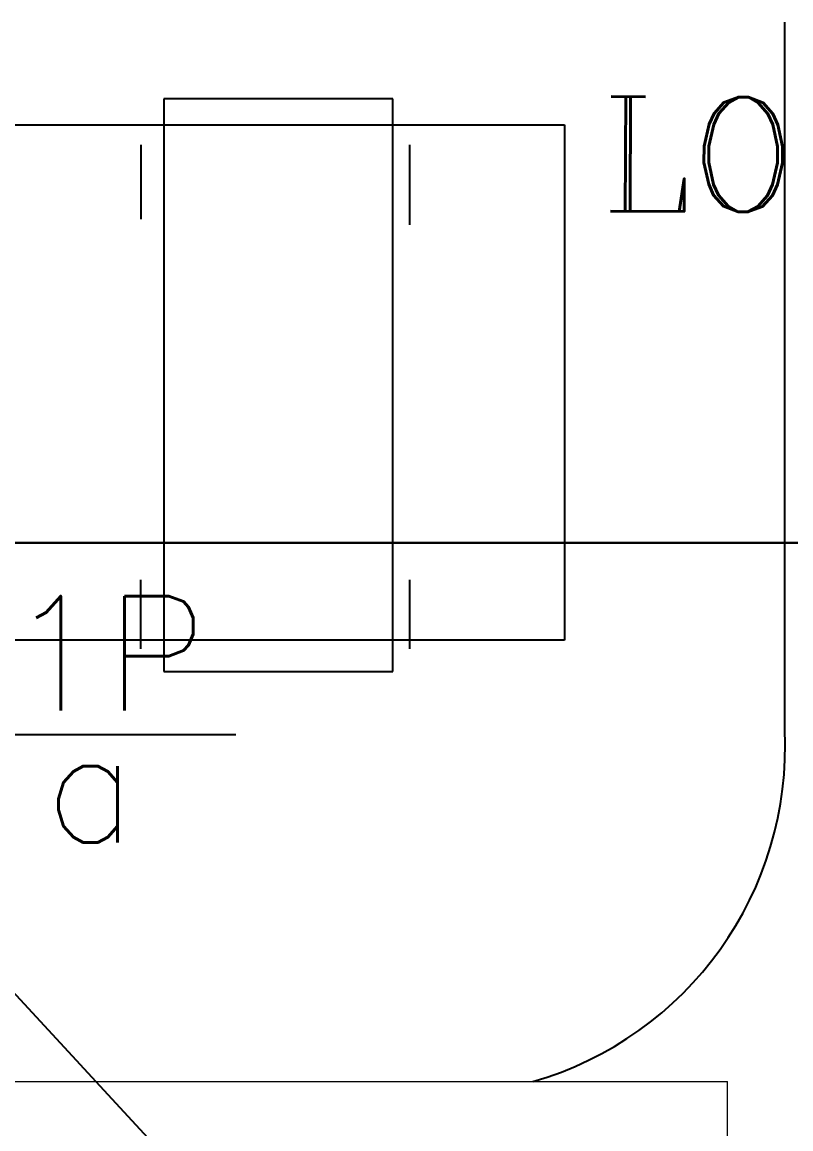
# Model space of a CAD drawing. Header units: inches. Extents: x 567429 to 582707, y 126347 to 133675.
# Drawn here: x 580636.8 to 580771, y 131327 to 131520.3 of the extents above; entities that cross this region are included whole.
import ezdxf

# ---------------------------------------------------------------- set-up
doc = ezdxf.new("R2010")
doc.units = ezdxf.units.IN
doc.header["$MEASUREMENT"] = 0
for name, color, linetype in [('FIRE', 3, 'Continuous'), ('mobl', 11, 'Continuous'), ('NURSE CALL', 3, 'Continuous'), ('NURSE CALL WIRE', 4, 'Continuous'), ('SOCKET WIRE', 4, 'Continuous'), ('wall kanaf', 4, 'Continuous')]:
    doc.layers.add(name, color=color, linetype=linetype)
doc.styles.add('ROMANC', font='ROMANC.shx')
doc.styles.add('ROMANS', font='romans.shx')
doc.linetypes.add('ZIGZAG', pattern='A,0.0001,-0.2,[131,ltypeshp.shx,S=0.2,R=0,X=-0.2,Y=0],-0.4,[131,ltypeshp.shx,S=0.2,R=180,X=0.2,Y=0],-0.2', length=0.8001)

msp = doc.modelspace()

# ---------------------------------------------------------------- linework, layer by layer
at = {"layer": 'mobl', "color": 15, "linetype": 'ZIGZAG', "ltscale": 20}
msp.add_line((580769.97, 131396.79), (580769.97, 131520.29), dxfattribs=at)
at = {"layer": 'mobl', "color": 15}
for p, q in [((580661.49, 131506.88), (580661.49, 131406.88)), ((580701.49, 131506.88), (580661.49, 131506.88)), ((580701.49, 131406.88), (580701.49, 131506.88)), ((580531.49, 131502.38), (580731.49, 131502.38)), ((580731.49, 131502.38), (580731.49, 131412.38)), ((580657.49, 131498.88), (580657.49, 131485.88)), ((580704.49, 131484.88), (580704.49, 131498.88)), ((580657.49, 131410.88), (580657.49, 131422.88)), ((580704.49, 131410.88), (580704.49, 131422.88)), ((580731.49, 131412.38), (580531.49, 131412.38)), ((580661.49, 131406.88), (580701.49, 131406.88))]:
    msp.add_line(p, q, dxfattribs=at)
at = {"layer": 'mobl', "color": 15, "linetype": 'ZIGZAG', "ltscale": 20}
msp.add_arc((580709.22, 131393.76), 60.82, 285.9817, 2.8548, dxfattribs=at)
at = {"layer": 'NURSE CALL', "color": 30}
msp.add_line((580630.46, 131395.88), (580674.09, 131395.88), dxfattribs=at)
at = {"layer": 'NURSE CALL WIRE'}
for p, q in [((580571.72, 131429.34), (581127.44, 131429.43)), ((580571.72, 131419.49), (580872.82, 131094.11))]:
    msp.add_line(p, q, dxfattribs=at)
at = {"layer": 'SOCKET WIRE'}
msp.add_line((581127.44, 131429.43), (580571.72, 131429.34), dxfattribs=at)
at = {"layer": 'wall kanaf', "color": 15, "lineweight": 20, "ltscale": 0.1}
for p in [(580528.49, 131335.29), (580759.99, 131320.29)]:
    msp.add_line(p, (580759.99, 131335.29), dxfattribs=at)

# ---------------------------------------------------------------- texts
at = {"layer": 'FIRE', "color": 2, "style": 'ROMANC'}
msp.add_text('LOOP13', height=20, rotation=359.7148, dxfattribs=at).set_placement((580737.81, 131487.3))
at = {"layer": 'NURSE CALL', "color": 2, "style": 'ROMANS'}
for s, p in [('1P', (580634.09, 131400.06)), ('a', (580640.57, 131377.04))]:
    msp.add_text(s, height=20, dxfattribs=at).set_placement(p)

doc.saveas('drawing.dxf')
